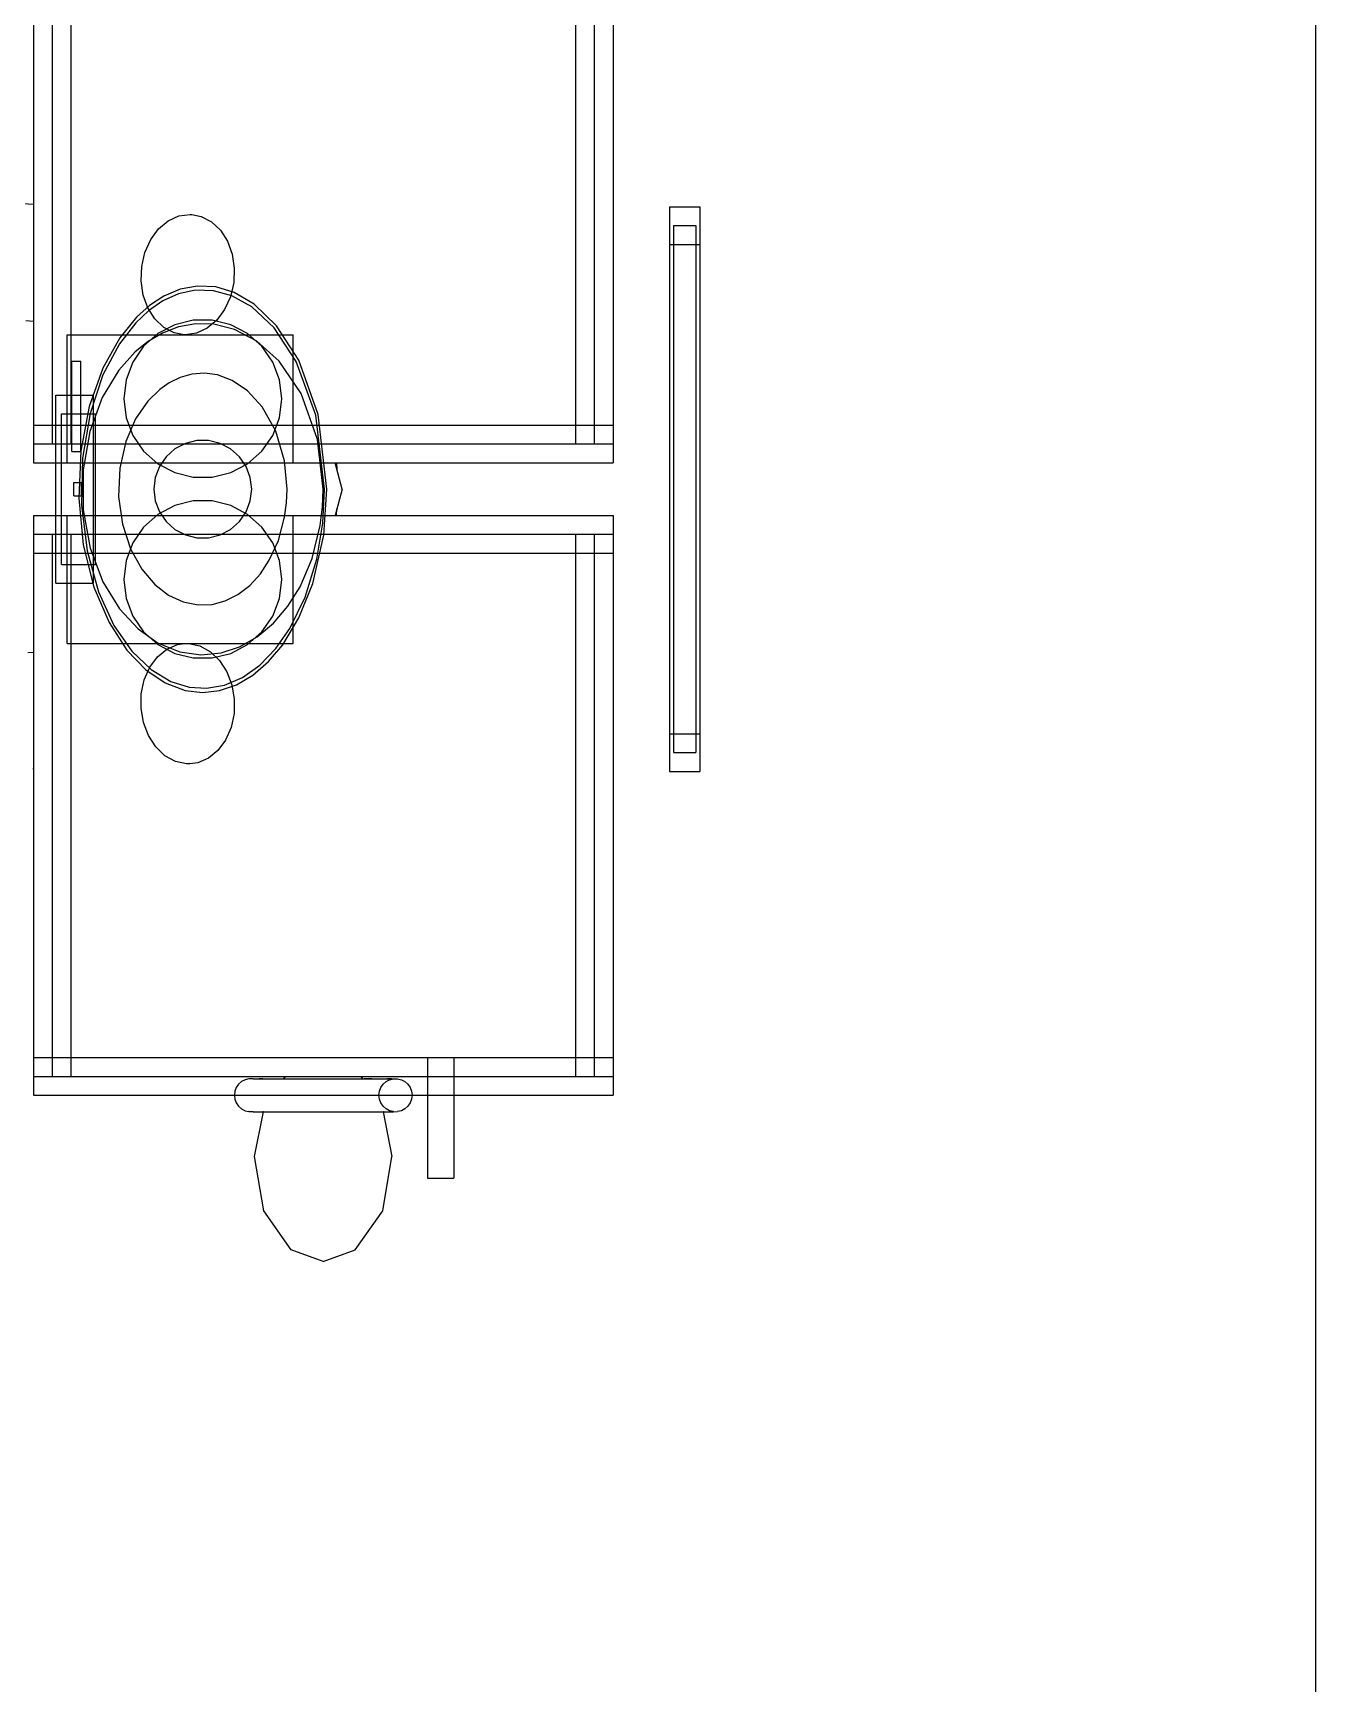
# Model space of a CAD drawing. Header units: millimetres. Extents: x -610 to 577, y -771 to 522.
# Drawn here: x 406.5 to 576.8, y -385.8 to -166.5 of the extents above; entities that cross this region are included whole.
import ezdxf

# ---------------------------------------------------------------- set-up
doc = ezdxf.new("R2010")
doc.units = ezdxf.units.MM
for name, color, linetype in [('BORDER', 7, 'Continuous'), ('HIDDEN', 8, 'Continuous'), ('VISIBLE', 7, 'Continuous')]:
    doc.layers.add(name, color=color, linetype=linetype)

msp = doc.modelspace()

# ---------------------------------------------------------------- linework, layer by layer
at = {"layer": 'BORDER'}
msp.add_lwpolyline([(-609.94, -771.14), (576.85, -771.14), (576.85, 521.85), (-609.94, 521.85)], close=True, dxfattribs=at)
at = {"layer": 'HIDDEN'}
for points in [[(406.5, -149.1), (406.5, -221.1)], [(409, -149.1), (409, -221.1)], [(409, -149.1), (409, -221.1)], [(409, -149.1), (409, -221.1)], [(411.5, -149.1), (411.5, -221.1)], [(411.5, -149.1), (411.5, -221.1)], [(478.5, -149.1), (478.5, -221.1)], [(478.5, -149.1), (478.5, -221.1)], [(481, -149.1), (481, -221.1)], [(481, -149.1), (481, -221.1)], [(481, -149.1), (481, -221.1)], [(483.5, -149.1), (483.5, -221.1)], [(425.84, -190.81), (427.33, -190.61)], [(427.33, -190.61), (427.55, -190.61)], [(427.55, -190.61), (428.81, -190.87)], [(491, -189.6), (495, -189.6)], [(491, -189.6), (495, -189.6)], [(491, -189.6), (491, -264.6)], [(491, -189.6), (491, -264.6)], [(491, -189.6), (495, -189.6)], [(491, -189.6), (491, -264.6)], [(491, -189.6), (495, -189.6)], [(491, -189.6), (495, -189.6)], [(491, -189.6), (491, -194.6)], [(491, -189.6), (491, -194.6)], [(495, -189.6), (495, -264.6)], [(495, -189.6), (495, -264.6)], [(495, -189.6), (495, -264.6)], [(495, -189.6), (495, -194.6)], [(495, -189.6), (495, -194.6)], [(422.09, -193.96), (423.14, -192.54)], [(423.14, -192.54), (424.42, -191.47)], [(424.42, -191.47), (425.84, -190.81)], [(428.81, -190.87), (430.18, -191.58)], [(430.18, -191.58), (431.36, -192.69)], [(431.36, -192.69), (432.29, -194.15)], [(491.5, -192.1), (494.5, -192.1)], [(491.5, -192.1), (494.5, -192.1)], [(491.5, -192.1), (491.5, -262.1)], [(491.5, -192.1), (491.5, -262.1)], [(494.5, -192.1), (494.5, -262.1)], [(494.5, -192.1), (494.5, -262.1)], [(421.32, -195.65), (422.09, -193.96)], [(432.29, -194.15), (432.91, -195.87)], [(491, -194.6), (495, -194.6)], [(491, -194.6), (495, -194.6)], [(420.89, -197.52), (421.32, -195.65)], [(432.91, -195.87), (433.19, -197.75)], [(420.81, -199.44), (420.89, -197.52)], [(421.09, -201.32), (420.81, -199.44)], [(433.19, -197.75), (433.11, -199.67)], [(421.71, -203.04), (421.09, -201.32)], [(423.85, -201.45), (421.91, -202.72)], [(425.78, -201.17), (423.68, -202.11)], [(425.99, -200.55), (423.85, -201.45)], [(428.05, -200.68), (425.78, -201.17)], [(428.3, -200.12), (425.99, -200.55)], [(430.44, -200.74), (428.05, -200.68)], [(430.72, -200.24), (428.3, -200.12)], [(432.87, -201.41), (430.44, -200.74)], [(433.18, -200.98), (430.72, -200.24)], [(432.68, -201.54), (431.91, -203.23)], [(433.11, -199.67), (432.68, -201.54)], [(435.53, -202.89), (432.87, -201.41)], [(435.85, -202.54), (433.18, -200.98)], [(421.8, -203.41), (420.11, -204.99)], [(421.91, -202.72), (420.18, -204.27)], [(422.64, -204.5), (421.71, -203.04)], [(423.68, -202.11), (421.8, -203.41)], [(431.91, -203.23), (430.86, -204.65)], [(438.48, -205.66), (435.53, -202.89)], [(438.81, -205.39), (435.85, -202.54)], [(420.11, -204.99), (417.95, -207.78)], [(420.18, -204.27), (417.99, -206.99)], [(423.82, -205.62), (422.64, -204.5)], [(425.28, -205.28), (423.04, -206.45)], [(425.28, -205.28), (423.04, -206.45)], [(425.76, -205.55), (423.64, -206.37)], [(425.19, -206.33), (423.82, -205.62)], [(427.73, -204.67), (425.28, -205.28)], [(427.73, -204.67), (425.28, -205.28)], [(428.06, -205.13), (425.76, -205.55)], [(430.27, -204.67), (427.73, -204.67)], [(430.27, -204.67), (427.73, -204.67)], [(430.49, -205.19), (428.06, -205.13)], [(429.58, -205.72), (428.16, -206.38)], [(430.86, -204.65), (429.58, -205.72)], [(432.72, -205.28), (430.27, -204.67)], [(432.72, -205.28), (430.27, -204.67)], [(433.23, -205.88), (430.49, -205.19)], [(434.96, -206.45), (432.72, -205.28)], [(434.96, -206.45), (432.72, -205.28)], [(436.19, -207.45), (433.23, -205.88)], [(441.41, -210.14), (438.48, -205.66)], [(441.75, -209.96), (438.81, -205.39)], [(411, -223.6), (411, -206.6)], [(411, -223.6), (411, -206.6)], [(411, -206.6), (441, -206.6)], [(411, -206.6), (441, -206.6)], [(417.99, -206.99), (415.73, -211.05)], [(417.95, -207.78), (415.75, -211.92)], [(421.14, -208.13), (419.7, -210.22)], [(421.14, -208.13), (419.7, -210.22)], [(421.74, -207.49), (420.04, -208.87)], [(423.04, -206.45), (421.14, -208.13)], [(423.04, -206.45), (421.14, -208.13)], [(423.64, -206.37), (421.74, -207.49)], [(426.32, -206.57), (425.19, -206.33)], [(426.67, -206.59), (426.32, -206.57)], [(428.16, -206.38), (426.67, -206.59)], [(436.86, -208.13), (434.96, -206.45)], [(436.86, -208.13), (434.96, -206.45)], [(439.16, -210.1), (436.19, -207.45)], [(438.3, -210.22), (436.86, -208.13)], [(438.3, -210.22), (436.86, -208.13)], [(441, -223.6), (441, -206.6)], [(441, -223.6), (441, -206.6)], [(411.6, -222.1), (411.6, -210.1)], [(411.6, -222.1), (411.6, -210.1)], [(411.6, -210.1), (412.8, -210.1)], [(411.6, -210.1), (412.8, -210.1)], [(412.8, -222.1), (412.8, -210.1)], [(412.8, -222.1), (412.8, -210.1)], [(420.04, -208.87), (417.85, -211.31)], [(419.7, -210.22), (418.81, -212.58)], [(419.7, -210.22), (418.81, -212.58)], [(439.19, -212.58), (438.3, -210.22)], [(439.19, -212.58), (438.3, -210.22)], [(442.07, -214.41), (439.16, -210.1)], [(444.01, -217.27), (441.41, -210.14)], [(444.34, -217.17), (441.75, -209.96)], [(415.73, -211.05), (413.92, -216.13)], [(415.75, -211.92), (414.03, -217.07)], [(417.85, -211.31), (415.66, -214.94)], [(418.81, -212.58), (418.5, -215.1)], [(418.81, -212.58), (418.5, -215.1)], [(425.98, -212.27), (424.55, -212.96)], [(427.55, -211.83), (425.98, -212.27)], [(429.23, -211.7), (427.55, -211.83)], [(430.97, -211.94), (429.23, -211.7)], [(432.91, -212.66), (430.97, -211.94)], [(434.93, -214.03), (432.91, -212.66)], [(439.5, -215.1), (439.19, -212.58)], [(439.5, -215.1), (439.19, -212.58)], [(409.5, -223.6), (409.5, -214.6)], [(409.5, -239.6), (409.5, -214.6)], [(409.5, -214.6), (414.5, -214.6)], [(409.5, -214.6), (414.5, -214.6)], [(414.5, -239.6), (414.5, -214.6)], [(414.5, -239.6), (414.5, -214.6)], [(423.29, -213.85), (421.72, -215.4)], [(424.55, -212.96), (423.29, -213.85)], [(436.89, -216.17), (434.93, -214.03)], [(444.26, -220.49), (442.07, -214.41)], [(413.92, -216.13), (412.79, -222.02)], [(414.03, -217.07), (413.03, -222.98)], [(415.66, -214.94), (414, -219.43)], [(418.5, -215.1), (418.81, -217.61)], [(418.5, -215.1), (418.81, -217.61)], [(421.72, -215.4), (420.09, -217.77)], [(438.71, -219.42), (436.89, -216.17)], [(439.19, -217.61), (439.5, -215.1)], [(439.19, -217.61), (439.5, -215.1)], [(406.5, -218.6), (483.5, -218.6)], [(406.5, -218.6), (406.5, -223.6)], [(409, -218.6), (481, -218.6)], [(410.25, -237.1), (410.25, -217.1)], [(410.25, -237.1), (410.25, -217.1)], [(410.25, -217.1), (414.75, -217.1)], [(410.25, -217.1), (414.75, -217.1)], [(414.75, -237.1), (414.75, -217.1)], [(414.75, -237.1), (414.75, -217.1)], [(420.09, -217.77), (418.78, -220.78)], [(418.81, -217.61), (419.7, -219.98)], [(418.81, -217.61), (419.7, -219.98)], [(438.3, -219.98), (439.19, -217.61)], [(438.3, -219.98), (439.19, -217.61)], [(445.17, -227.1), (444.01, -217.27)], [(445.5, -227.1), (444.34, -217.17)], [(483.5, -218.6), (483.5, -223.6)], [(406.5, -221.1), (411.5, -221.1)], [(409, -221.1), (481, -221.1)], [(409, -221.1), (481, -221.1)], [(409, -221.1), (481, -221.1)], [(409, -221.1), (411.5, -221.1)], [(414, -219.43), (413.11, -224.54)], [(418.78, -220.78), (417.99, -224.31)], [(419.7, -219.98), (421.14, -222.06)], [(419.7, -219.98), (421.14, -222.06)], [(426.7, -221.02), (425.31, -221.75)], [(426.7, -221.02), (425.31, -221.75)], [(428.22, -220.64), (426.7, -221.02)], [(428.22, -220.64), (426.7, -221.02)], [(429.78, -220.64), (428.22, -220.64)], [(429.78, -220.64), (428.22, -220.64)], [(431.3, -221.02), (429.78, -220.64)], [(431.3, -221.02), (429.78, -220.64)], [(432.69, -221.75), (431.3, -221.02)], [(432.69, -221.75), (431.3, -221.02)], [(436.86, -222.06), (438.3, -219.98)], [(436.86, -222.06), (438.3, -219.98)], [(439.86, -223.33), (438.71, -219.42)], [(445, -227.1), (444.26, -220.49)], [(478.5, -221.1), (481, -221.1)], [(478.5, -221.1), (483.5, -221.1)], [(406.5, -223.6), (483.5, -223.6)], [(411, -223.6), (441, -223.6)], [(411, -223.6), (441, -223.6)], [(411.6, -222.1), (412.8, -222.1)], [(411.6, -222.1), (412.8, -222.1)], [(412.79, -222.02), (412.52, -228.31)], [(413.03, -222.98), (412.88, -229.22)], [(421.14, -222.06), (423.04, -223.74)], [(421.14, -222.06), (423.04, -223.74)], [(424.13, -222.79), (423.24, -224.08)], [(424.13, -222.79), (423.24, -224.08)], [(425.31, -221.75), (424.13, -222.79)], [(425.31, -221.75), (424.13, -222.79)], [(433.87, -222.79), (432.69, -221.75)], [(433.87, -222.79), (432.69, -221.75)], [(434.76, -224.08), (433.87, -222.79)], [(434.76, -224.08), (433.87, -222.79)], [(434.96, -223.74), (436.86, -222.06)], [(434.96, -223.74), (436.86, -222.06)], [(440.2, -227.1), (439.86, -223.33)], [(413.11, -224.54), (413.13, -229.87)], [(417.99, -224.31), (417.82, -228.07)], [(422.69, -225.54), (422.5, -227.1)], [(422.69, -225.54), (422.5, -227.1)], [(423.24, -224.08), (422.69, -225.54)], [(423.24, -224.08), (422.69, -225.54)], [(423.04, -223.74), (425.28, -224.91)], [(423.04, -223.74), (425.28, -224.91)], [(425.28, -224.91), (427.73, -225.52)], [(425.28, -224.91), (427.73, -225.52)], [(427.73, -225.52), (430.27, -225.52)], [(427.73, -225.52), (430.27, -225.52)], [(430.27, -225.52), (432.72, -224.91)], [(430.27, -225.52), (432.72, -224.91)], [(432.72, -224.91), (434.96, -223.74)], [(432.72, -224.91), (434.96, -223.74)], [(435.31, -225.54), (434.76, -224.08)], [(435.31, -225.54), (434.76, -224.08)], [(435.5, -227.1), (435.31, -225.54)], [(435.5, -227.1), (435.31, -225.54)], [(411.9, -228), (411.9, -226.2)], [(411.9, -228), (411.9, -226.2)], [(411.9, -226.2), (412.9, -226.2)], [(411.9, -226.2), (412.9, -226.2)], [(411.9, -228), (412.9, -228)], [(411.9, -228), (412.9, -228)], [(412.9, -228), (412.9, -226.2)], [(412.9, -228), (412.9, -226.2)], [(422.5, -227.1), (422.69, -228.65)], [(422.5, -227.1), (422.69, -228.65)], [(435.31, -228.65), (435.5, -227.1)], [(435.31, -228.65), (435.5, -227.1)], [(440.12, -228.92), (440.2, -227.1)], [(444.91, -229.47), (445, -227.1)], [(444.93, -231.64), (445.17, -227.1)], [(445.07, -233.22), (445.5, -227.1)], [(412.52, -228.31), (413.13, -234.5)], [(412.88, -229.22), (413.63, -235.29)], [(413.13, -229.87), (414.06, -234.96)], [(417.82, -228.07), (418.32, -231.75)], [(422.69, -228.65), (423.24, -230.12)], [(422.69, -228.65), (423.24, -230.12)], [(425.28, -229.28), (423.04, -230.45)], [(425.28, -229.28), (423.04, -230.45)], [(423.24, -230.12), (424.13, -231.41)], [(423.24, -230.12), (424.13, -231.41)], [(427.73, -228.67), (425.28, -229.28)], [(427.73, -228.67), (425.28, -229.28)], [(430.27, -228.67), (427.73, -228.67)], [(430.27, -228.67), (427.73, -228.67)], [(432.72, -229.28), (430.27, -228.67)], [(432.72, -229.28), (430.27, -228.67)], [(434.96, -230.45), (432.72, -229.28)], [(434.96, -230.45), (432.72, -229.28)], [(433.87, -231.41), (434.76, -230.12)], [(433.87, -231.41), (434.76, -230.12)], [(434.76, -230.12), (435.31, -228.65)], [(434.76, -230.12), (435.31, -228.65)], [(439.87, -230.83), (440.12, -228.92)], [(444.61, -231.95), (444.91, -229.47)], [(406.5, -230.6), (483.5, -230.6)], [(406.5, -230.6), (406.5, -235.6)], [(409.5, -239.6), (409.5, -230.6)], [(411, -247.6), (411, -230.6)], [(411, -247.6), (411, -230.6)], [(411, -230.6), (441, -230.6)], [(411, -230.6), (441, -230.6)], [(418.32, -231.75), (419.4, -235.04)], [(421.14, -232.13), (419.7, -234.22)], [(421.14, -232.13), (419.7, -234.22)], [(423.04, -230.45), (421.14, -232.13)], [(423.04, -230.45), (421.14, -232.13)], [(424.13, -231.41), (425.31, -232.45)], [(424.13, -231.41), (425.31, -232.45)], [(432.69, -232.45), (433.87, -231.41)], [(432.69, -232.45), (433.87, -231.41)], [(436.86, -232.13), (434.96, -230.45)], [(436.86, -232.13), (434.96, -230.45)], [(438.3, -234.22), (436.86, -232.13)], [(438.3, -234.22), (436.86, -232.13)], [(439.04, -233.91), (439.87, -230.83)], [(441, -247.6), (441, -230.6)], [(441, -247.6), (441, -230.6)], [(443.53, -236.3), (444.61, -231.95)], [(444.13, -236.42), (444.93, -231.64)], [(483.5, -230.6), (483.5, -235.6)], [(406.5, -233.1), (411.5, -233.1)], [(406.5, -233.1), (406.5, -305.1)], [(409, -233.1), (481, -233.1)], [(409, -233.1), (409, -305.1)], [(409, -233.1), (481, -233.1)], [(409, -233.1), (481, -233.1)], [(409, -233.1), (409, -305.1)], [(409, -233.1), (409, -305.1)], [(409, -233.1), (411.5, -233.1)], [(411.5, -233.1), (411.5, -305.1)], [(411.5, -233.1), (411.5, -305.1)], [(413.13, -234.5), (414.55, -240.12)], [(419.7, -234.22), (418.81, -236.58)], [(419.7, -234.22), (418.81, -236.58)], [(425.31, -232.45), (426.7, -233.17)], [(425.31, -232.45), (426.7, -233.17)], [(426.7, -233.17), (428.22, -233.55)], [(426.7, -233.17), (428.22, -233.55)], [(428.22, -233.55), (429.78, -233.55)], [(428.22, -233.55), (429.78, -233.55)], [(429.78, -233.55), (431.3, -233.17)], [(429.78, -233.55), (431.3, -233.17)], [(431.3, -233.17), (432.69, -232.45)], [(431.3, -233.17), (432.69, -232.45)], [(437.84, -236.55), (439.04, -233.91)], [(439.19, -236.58), (438.3, -234.22)], [(439.19, -236.58), (438.3, -234.22)], [(443.61, -239.63), (445.07, -233.22)], [(478.5, -233.1), (481, -233.1)], [(478.5, -233.1), (483.5, -233.1)], [(478.5, -233.1), (478.5, -305.1)], [(478.5, -233.1), (478.5, -305.1)], [(481, -233.1), (481, -305.1)], [(481, -233.1), (481, -305.1)], [(481, -233.1), (481, -305.1)], [(483.5, -233.1), (483.5, -305.1)], [(406.5, -235.6), (483.5, -235.6)], [(409, -235.6), (481, -235.6)], [(413.63, -235.29), (415.14, -240.72)], [(414.06, -234.96), (415.75, -239.42)], [(418.81, -236.58), (418.5, -239.1)], [(418.81, -236.58), (418.5, -239.1)], [(419.4, -235.04), (420.9, -237.73)], [(436.65, -238.34), (437.84, -236.55)], [(439.5, -239.1), (439.19, -236.58)], [(439.5, -239.1), (439.19, -236.58)], [(441.92, -240.06), (443.53, -236.3)], [(442.58, -241.46), (444.13, -236.42)], [(410.25, -237.1), (414.75, -237.1)], [(410.25, -237.1), (414.75, -237.1)], [(420.9, -237.73), (422.62, -239.75)], [(435.25, -239.88), (436.65, -238.34)], [(409.5, -239.6), (414.5, -239.6)], [(409.5, -239.6), (414.5, -239.6)], [(414.55, -240.12), (416.56, -244.83)], [(415.14, -240.72), (417.21, -245.2)], [(415.75, -239.42), (417.95, -243.01)], [(418.5, -239.1), (418.81, -241.61)], [(418.5, -239.1), (418.81, -241.61)], [(422.62, -239.75), (424.47, -241.18)], [(424.47, -241.18), (426.42, -242.08)], [(431.99, -241.94), (433.67, -241.09)], [(433.67, -241.09), (435.25, -239.88)], [(439.19, -241.61), (439.5, -239.1)], [(439.19, -241.61), (439.5, -239.1)], [(440.31, -242.65), (441.92, -240.06)], [(441.78, -244.18), (443.61, -239.63)], [(417.95, -243.01), (420.42, -245.67)], [(418.81, -241.61), (419.7, -243.98)], [(418.81, -241.61), (419.7, -243.98)], [(426.42, -242.08), (428.38, -242.47)], [(428.38, -242.47), (430.27, -242.4)], [(430.27, -242.4), (431.99, -241.94)], [(438.3, -243.98), (439.19, -241.61)], [(438.3, -243.98), (439.19, -241.61)], [(438.39, -244.91), (440.31, -242.65)], [(440.56, -245.59), (442.58, -241.46)], [(416.56, -244.83), (418.92, -248.48)], [(417.21, -245.2), (419.59, -248.62)], [(419.7, -243.98), (421.14, -246.06)], [(419.7, -243.98), (421.14, -246.06)], [(436.22, -246.73), (438.39, -244.91)], [(436.86, -246.06), (438.3, -243.98)], [(436.86, -246.06), (438.3, -243.98)], [(439.62, -247.76), (441.78, -244.18)], [(411, -247.6), (441, -247.6)], [(411, -247.6), (441, -247.6)], [(420.42, -245.67), (423.1, -247.55)], [(421.14, -246.06), (423.04, -247.74)], [(421.14, -246.06), (423.04, -247.74)], [(423.04, -247.74), (425.28, -248.91)], [(423.04, -247.74), (425.28, -248.91)], [(423.1, -247.55), (425.94, -248.69)], [(424.24, -248.35), (425.66, -247.75)], [(425.66, -247.75), (426.59, -247.61)], [(426.59, -247.61), (427.15, -247.61)], [(427.15, -247.61), (428.63, -247.93)], [(432.72, -248.91), (434.96, -247.74)], [(432.72, -248.91), (434.96, -247.74)], [(433.87, -248.05), (436.22, -246.73)], [(434.96, -247.74), (436.86, -246.06)], [(434.96, -247.74), (436.86, -246.06)], [(437.73, -250.01), (439.62, -247.76)], [(438.69, -248.27), (440.56, -245.59)], [(418.92, -248.48), (421.45, -251.1)], [(419.59, -248.62), (422.13, -251.05)], [(421.97, -250.76), (422.99, -249.38)], [(422.99, -249.38), (424.24, -248.35)], [(425.28, -248.91), (427.73, -249.52)], [(425.28, -248.91), (427.73, -249.52)], [(425.94, -248.69), (428.76, -249.09)], [(427.73, -249.52), (430.27, -249.52)], [(427.73, -249.52), (430.27, -249.52)], [(428.63, -247.93), (430.02, -248.69)], [(428.76, -249.09), (431.44, -248.84)], [(430.02, -248.69), (431.23, -249.86)], [(430.27, -249.52), (432.72, -248.91)], [(430.27, -249.52), (432.72, -248.91)], [(431.23, -249.86), (432.2, -251.36)], [(431.44, -248.84), (433.87, -248.05)], [(436.57, -250.47), (438.69, -248.27)], [(421.24, -252.42), (421.97, -250.76)], [(421.45, -251.1), (424.03, -252.84)], [(422.13, -251.05), (424.78, -252.64)], [(431.89, -253.13), (434.28, -252.11)], [(432.2, -251.36), (432.87, -253.1)], [(433.46, -253.09), (435.65, -251.81)], [(434.28, -252.11), (436.57, -250.47)], [(435.65, -251.81), (437.73, -250.01)], [(420.81, -256.2), (420.84, -254.27)], [(420.84, -254.27), (421.24, -252.42)], [(424.03, -252.84), (426.68, -253.83)], [(424.78, -252.64), (427.19, -253.39)], [(426.68, -253.83), (428.99, -254.1)], [(427.19, -253.39), (429.51, -253.54)], [(428.99, -254.1), (431.21, -253.85)], [(429.51, -253.54), (431.89, -253.13)], [(431.21, -253.85), (433.46, -253.09)], [(432.87, -253.1), (433.19, -254.99)], [(421.13, -258.09), (420.81, -256.2)], [(433.19, -254.99), (433.16, -256.92)], [(421.8, -259.84), (421.13, -258.09)], [(433.16, -256.92), (432.76, -258.77)], [(422.77, -261.33), (421.8, -259.84)], [(432.03, -260.43), (431.01, -261.82)], [(432.76, -258.77), (432.03, -260.43)], [(491, -259.6), (495, -259.6)], [(491, -259.6), (495, -259.6)], [(491, -259.6), (491, -264.6)], [(491, -259.6), (491, -264.6)], [(495, -259.6), (495, -264.6)], [(495, -259.6), (495, -264.6)], [(423.98, -262.5), (422.77, -261.33)], [(425.37, -263.27), (423.98, -262.5)], [(429.76, -262.84), (428.34, -263.44)], [(431.01, -261.82), (429.76, -262.84)], [(491.5, -262.1), (494.5, -262.1)], [(491.5, -262.1), (494.5, -262.1)], [(426.85, -263.58), (425.37, -263.27)], [(427.27, -263.59), (426.85, -263.58)], [(428.34, -263.44), (427.27, -263.59)], [(491, -264.6), (495, -264.6)], [(491, -264.6), (495, -264.6)], [(491, -264.6), (495, -264.6)], [(491, -264.6), (495, -264.6)], [(491, -264.6), (495, -264.6)], [(406.5, -302.6), (483.5, -302.6)], [(406.5, -302.6), (406.5, -307.6)], [(409, -302.6), (481, -302.6)], [(458.85, -302.6), (462.35, -302.6)], [(458.85, -302.6), (462.35, -302.6)], [(458.85, -302.6), (458.85, -305.1)], [(458.85, -302.6), (458.85, -318.6)], [(462.35, -302.6), (462.35, -305.1)], [(462.35, -302.6), (462.35, -318.6)], [(483.5, -302.6), (483.5, -307.6)], [(406.5, -305.1), (411.5, -305.1)], [(409, -305.1), (481, -305.1)], [(409, -305.1), (481, -305.1)], [(409, -305.1), (481, -305.1)], [(409, -305.1), (411.5, -305.1)], [(452.46, -307.07), (452.65, -306.57)], [(452.65, -306.57), (452.95, -306.14)], [(452.95, -306.14), (453.35, -305.79)], [(453.35, -305.79), (453.82, -305.54)], [(453.82, -305.54), (454.34, -305.4)], [(478.5, -305.1), (481, -305.1)], [(478.5, -305.1), (483.5, -305.1)], [(406.5, -307.6), (483.5, -307.6)], [(438.36, -307.6), (451.64, -307.6)], [(452.4, -307.6), (452.46, -307.07)], [(452.46, -308.12), (452.4, -307.6)], [(452.65, -308.62), (452.46, -308.12)], [(452.95, -309.05), (452.65, -308.62)], [(453.35, -309.41), (452.95, -309.05)], [(458.85, -307.6), (462.35, -307.6)], [(453.82, -309.65), (453.35, -309.41)], [(454.35, -309.78), (453.82, -309.65)], [(458.85, -318.6), (462.35, -318.6)]]:
    msp.add_lwpolyline(points, dxfattribs=at)
at = {"layer": 'VISIBLE'}
for points in [[(406.5, -149.1), (406.5, -221.1)], [(409, -149.1), (409, -221.1)], [(481, -149.1), (481, -221.1)], [(483.5, -149.1), (483.5, -221.1)], [(406.5, -189.3), (401.45, -188.98)], [(491, -189.6), (495, -189.6)], [(491, -189.6), (491, -264.6)], [(495, -189.6), (495, -264.6)], [(405.5, -204.69), (406.5, -204.78)], [(406.5, -218.6), (409, -218.6)], [(406.5, -218.6), (406.5, -223.6)], [(481, -218.6), (483.5, -218.6)], [(483.5, -218.6), (483.5, -223.6)], [(406.5, -221.1), (409, -221.1)], [(409, -221.1), (481, -221.1)], [(481, -221.1), (483.5, -221.1)], [(406.5, -223.6), (483.5, -223.6)], [(409.5, -230.6), (409.5, -223.6)], [(447.5, -227.1), (446.58, -223.6)], [(446.76, -223.6), (446.82, -224.5)], [(447.5, -227.1), (446.58, -230.6)], [(446.76, -230.6), (446.82, -229.7)], [(406.5, -230.6), (483.5, -230.6)], [(406.5, -230.6), (406.5, -235.6)], [(483.5, -230.6), (483.5, -235.6)], [(406.5, -233.1), (409, -233.1)], [(406.5, -233.1), (406.5, -305.1)], [(409, -233.1), (481, -233.1)], [(409, -233.1), (409, -305.1)], [(481, -233.1), (481, -305.1)], [(481, -233.1), (483.5, -233.1)], [(483.5, -233.1), (483.5, -305.1)], [(406.5, -235.6), (409, -235.6)], [(481, -235.6), (483.5, -235.6)], [(405.76, -248.78), (406.5, -248.74)], [(406.42, -264.19), (406.5, -264.19)], [(491, -264.6), (495, -264.6)], [(406.5, -302.6), (409, -302.6)], [(406.5, -302.6), (406.5, -307.6)], [(481, -302.6), (483.5, -302.6)], [(483.5, -302.6), (483.5, -307.6)], [(406.5, -305.1), (409, -305.1)], [(409, -305.1), (481, -305.1)], [(433.45, -306.57), (433.26, -307.07)], [(433.75, -306.14), (433.45, -306.57)], [(434.15, -305.79), (433.75, -306.14)], [(434.62, -305.54), (434.15, -305.79)], [(435.13, -305.41), (434.62, -305.54)], [(435.68, -305.4), (435.13, -305.41)], [(435.68, -305.4), (435.82, -305.4)], [(435.82, -305.4), (436.5, -305.4)], [(436.5, -305.4), (436.95, -305.4)], [(436.99, -305.4), (436.5, -305.4)], [(436.95, -305.4), (437.81, -305.4)], [(437.81, -305.4), (438.56, -305.4)], [(438.56, -305.4), (439.55, -305.4)], [(439.55, -305.4), (440.47, -305.4)], [(439.79, -305.4), (439.99, -305.1)], [(440.47, -305.4), (441.6, -305.4)], [(441.6, -305.4), (442.67, -305.4)], [(442.67, -305.4), (443.84, -305.4)], [(443.84, -305.4), (445, -305.4)], [(445, -305.4), (446.16, -305.4)], [(446.16, -305.4), (447.33, -305.4)], [(447.33, -305.4), (448.4, -305.4)], [(448.4, -305.4), (449.53, -305.4)], [(449.53, -305.4), (450.45, -305.4)], [(450.01, -305.1), (450.21, -305.4)], [(450.45, -305.4), (451.44, -305.4)], [(451.46, -305.4), (450.45, -305.4)], [(451.44, -305.4), (452.19, -305.4)], [(452.19, -305.4), (452.98, -305.4)], [(452.98, -305.4), (453.5, -305.4)], [(453.5, -305.4), (454.02, -305.4)], [(454.07, -305.4), (453.5, -305.4)], [(454.02, -305.4), (454.32, -305.4)], [(454.32, -305.4), (454.34, -305.4)], [(454.34, -305.4), (454.87, -305.41)], [(454.87, -305.41), (455.38, -305.54)], [(455.38, -305.54), (455.85, -305.79)], [(455.85, -305.79), (456.25, -306.14)], [(456.25, -306.14), (456.55, -306.57)], [(456.55, -306.57), (456.74, -307.07)], [(458.85, -305.1), (458.85, -318.6)], [(462.35, -305.1), (462.35, -318.6)], [(481, -305.1), (483.5, -305.1)], [(406.5, -307.6), (438.36, -307.6)], [(433.26, -307.07), (433.2, -307.6)], [(433.2, -307.6), (433.26, -308.12)], [(433.26, -308.12), (433.45, -308.62)], [(433.45, -308.62), (433.75, -309.05)], [(433.75, -309.05), (434.15, -309.41)], [(451.64, -307.6), (458.85, -307.6)], [(456.25, -309.05), (455.85, -309.41)], [(456.55, -308.62), (456.25, -309.05)], [(456.74, -308.12), (456.55, -308.62)], [(456.74, -307.07), (456.8, -307.6)], [(456.8, -307.6), (456.74, -308.12)], [(462.35, -307.6), (483.5, -307.6)], [(434.15, -309.41), (434.62, -309.65)], [(434.62, -309.65), (435.13, -309.78)], [(435.13, -309.78), (435.67, -309.78)], [(435.68, -309.8), (435.13, -309.78)], [(435.68, -309.8), (435.67, -309.78)], [(435.68, -309.8), (435.98, -309.79)], [(435.89, -315.72), (437.05, -309.8)], [(435.98, -309.79), (436.5, -309.8)], [(436.5, -309.8), (437.02, -309.8)], [(437.05, -309.8), (436.99, -309.8)], [(437.02, -309.8), (437.81, -309.8)], [(437.81, -309.8), (438.56, -309.8)], [(438.56, -309.8), (439.55, -309.8)], [(439.55, -309.8), (440.48, -309.8)], [(440.48, -309.8), (441.6, -309.8)], [(441.6, -309.8), (442.67, -309.8)], [(442.67, -309.8), (443.84, -309.8)], [(443.84, -309.8), (445, -309.8)], [(445, -309.8), (446.16, -309.8)], [(446.16, -309.8), (447.33, -309.8)], [(447.33, -309.8), (448.4, -309.8)], [(448.4, -309.8), (449.53, -309.8)], [(449.53, -309.8), (450.45, -309.8)], [(450.45, -309.8), (451.48, -309.8)], [(451.48, -309.8), (452.19, -309.8)], [(452.19, -309.8), (452.98, -309.8)], [(453.01, -309.8), (452.95, -309.8)], [(452.95, -309.8), (454.11, -315.72)], [(452.98, -309.8), (453.5, -309.8)], [(453.5, -309.8), (454.18, -309.79)], [(454.32, -309.8), (454.07, -309.79)], [(454.18, -309.79), (454.32, -309.8)], [(454.32, -309.8), (454.87, -309.78)], [(455.38, -309.65), (454.87, -309.78)], [(455.85, -309.41), (455.38, -309.65)], [(437.1, -322.96), (435.89, -315.72)], [(452.9, -322.96), (454.11, -315.72)], [(458.85, -318.6), (462.35, -318.6)], [(440.75, -328.13), (437.1, -322.96)], [(449.25, -328.13), (452.9, -322.96)], [(445, -329.68), (440.75, -328.13)], [(445, -329.68), (449.25, -328.13)]]:
    msp.add_lwpolyline(points, dxfattribs=at)

doc.saveas('drawing.dxf')
